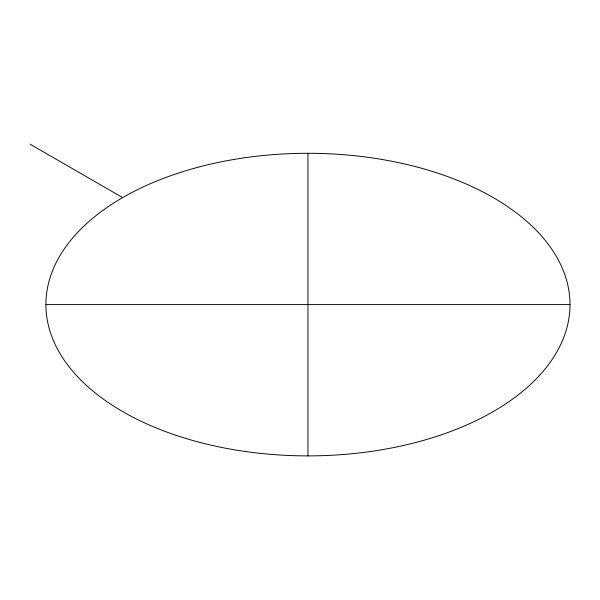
<?xml version="1.0" encoding="UTF-8"?>
<svg xmlns="http://www.w3.org/2000/svg" width="600" height="600" viewBox="0 0 600 600"><rect width="100%" height="100%" fill="white"/><g stroke="black" fill="none" stroke-linecap="round" stroke-linejoin="round"><path stroke-width="0.9" d="M45.892 304.59L570 304.59A262.05 151.297 0 0 0 176.925 173.565A262.05 151.297 0 0 0 176.925 435.615A262.05 151.297 0 0 0 570 304.59M30 144.12L122.648 197.61M307.95 153.292L307.95 455.88"/></g></svg>
